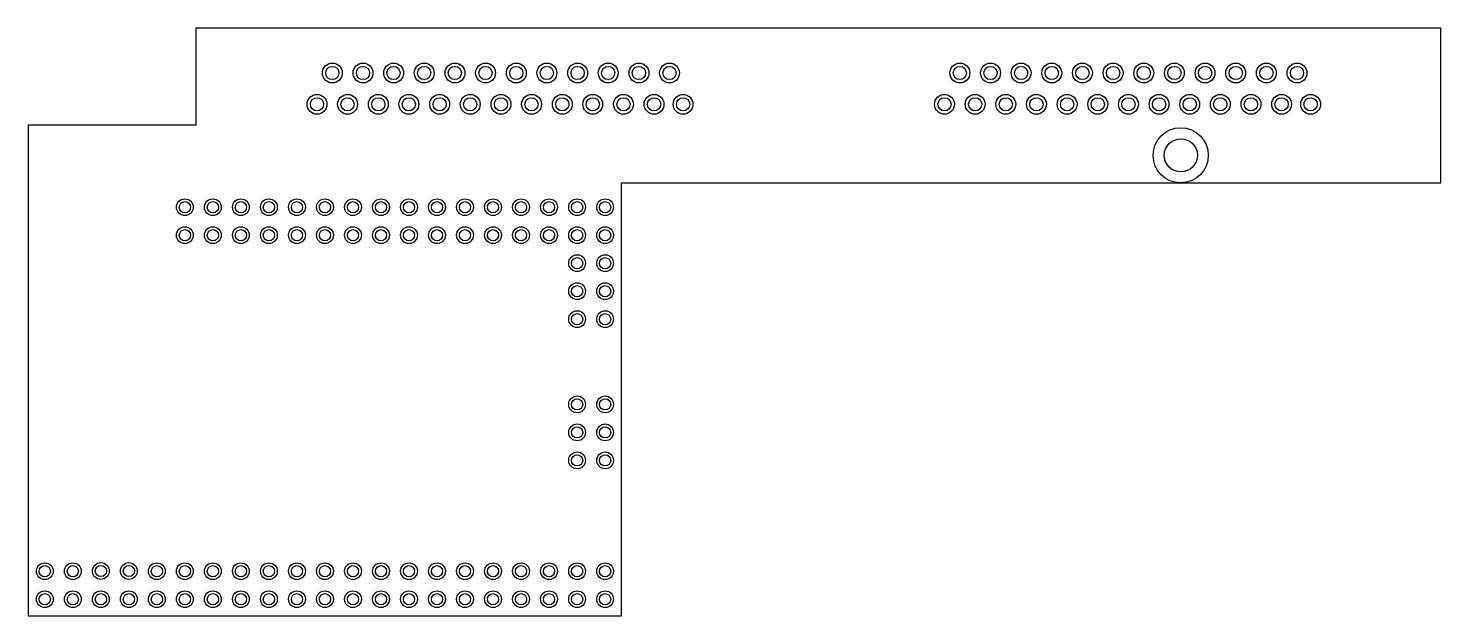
# Model space of a CAD drawing. Header units: millimetres. Extents: x 8 to 136, y 9 to 63.
import ezdxf

# ---------------------------------------------------------------- set-up
doc = ezdxf.new("R2010")
doc.units = ezdxf.units.MM

msp = doc.modelspace()

# ---------------------------------------------------------------- linework, layer by layer
msp.add_lwpolyline([(7.9, 53.72), (7.9, 9.19), (61.7, 9.19), (61.7, 48.46), (135.97, 48.46), (135.97, 62.5), (23.08, 62.5), (23.08, 53.72), (7.9, 53.72)], close=True)
for centre, radius in [((35.47, 58.44), 0.9), ((35.47, 58.44), 0.6), ((38.25, 58.44), 0.9), ((38.25, 58.44), 0.6), ((41.03, 58.44), 0.9), ((41.02, 58.44), 0.6), ((43.8, 58.44), 0.9), ((43.8, 58.44), 0.6), ((46.59, 58.44), 0.9), ((46.58, 58.44), 0.6), ((49.36, 58.44), 0.9), ((49.36, 58.44), 0.6), ((52.15, 58.44), 0.9), ((52.15, 58.44), 0.6), ((54.92, 58.44), 0.9), ((54.92, 58.44), 0.6), ((57.71, 58.44), 0.9), ((57.71, 58.44), 0.6), ((60.48, 58.44), 0.9), ((60.48, 58.44), 0.6), ((63.27, 58.44), 0.9), ((63.27, 58.44), 0.6), ((66.04, 58.44), 0.9), ((66.04, 58.44), 0.6), ((92.37, 58.44), 0.9), ((92.37, 58.44), 0.6), ((95.15, 58.44), 0.9), ((95.15, 58.44), 0.6), ((97.92, 58.44), 0.9), ((97.92, 58.44), 0.6), ((100.7, 58.44), 0.9), ((100.7, 58.44), 0.6), ((103.48, 58.44), 0.9), ((103.48, 58.44), 0.6), ((106.26, 58.44), 0.9), ((106.26, 58.44), 0.6), ((109.04, 58.44), 0.9), ((109.04, 58.44), 0.6), ((111.82, 58.44), 0.9), ((111.82, 58.44), 0.6), ((114.6, 58.44), 0.9), ((114.6, 58.44), 0.6), ((117.38, 58.44), 0.9), ((117.38, 58.44), 0.6), ((120.16, 58.44), 0.9), ((120.16, 58.44), 0.6), ((122.94, 58.44), 0.9), ((122.94, 58.44), 0.6), ((34.08, 55.6), 0.9), ((36.85, 55.6), 0.9), ((39.64, 55.6), 0.9), ((42.41, 55.6), 0.9), ((45.2, 55.6), 0.9), ((47.97, 55.6), 0.9), ((50.76, 55.6), 0.9), ((53.53, 55.6), 0.9), ((56.32, 55.6), 0.9), ((59.08, 55.6), 0.9), ((61.87, 55.6), 0.9), ((64.64, 55.6), 0.9), ((67.27, 55.6), 0.9), ((90.97, 55.6), 0.9), ((93.75, 55.6), 0.9), ((96.53, 55.6), 0.9), ((99.31, 55.6), 0.9), ((102.09, 55.6), 0.9), ((104.87, 55.6), 0.9), ((107.65, 55.6), 0.9), ((110.43, 55.6), 0.9), ((113.21, 55.6), 0.9), ((115.98, 55.6), 0.9), ((118.76, 55.6), 0.9), ((121.54, 55.6), 0.9), ((124.17, 55.6), 0.9), ((34.08, 55.6), 0.6), ((36.85, 55.6), 0.6), ((39.64, 55.6), 0.6), ((42.41, 55.6), 0.6), ((45.2, 55.6), 0.6), ((47.97, 55.6), 0.6), ((50.76, 55.6), 0.6), ((53.53, 55.6), 0.6), ((56.32, 55.6), 0.6), ((59.08, 55.6), 0.6), ((61.87, 55.6), 0.6), ((64.64, 55.6), 0.6), ((67.27, 55.6), 0.6), ((90.97, 55.6), 0.6), ((93.75, 55.6), 0.6), ((96.53, 55.6), 0.6), ((99.31, 55.6), 0.6), ((102.09, 55.6), 0.6), ((104.87, 55.6), 0.6), ((107.65, 55.6), 0.6), ((110.43, 55.6), 0.6), ((113.21, 55.6), 0.6), ((115.98, 55.6), 0.6), ((118.76, 55.6), 0.6), ((121.54, 55.6), 0.6), ((124.17, 55.6), 0.6), ((112.39, 50.97), 2.5), ((112.4, 50.97), 1.5), ((22.1, 46.26), 0.762), ((22.1, 46.26), 0.508), ((24.64, 46.26), 0.762), ((24.64, 46.26), 0.508), ((27.18, 46.26), 0.762), ((27.18, 46.26), 0.508), ((29.72, 46.26), 0.762), ((29.72, 46.26), 0.508), ((32.26, 46.26), 0.762), ((32.26, 46.26), 0.508), ((34.8, 46.26), 0.762), ((34.8, 46.26), 0.508), ((37.34, 46.26), 0.762), ((37.34, 46.26), 0.508), ((39.88, 46.26), 0.762), ((39.88, 46.26), 0.508), ((42.42, 46.26), 0.762), ((42.42, 46.26), 0.508), ((44.96, 46.26), 0.762), ((44.96, 46.26), 0.508), ((47.5, 46.26), 0.762), ((47.5, 46.26), 0.508), ((50.04, 46.26), 0.762), ((50.04, 46.26), 0.508), ((52.58, 46.26), 0.762), ((52.58, 46.26), 0.508), ((55.12, 46.26), 0.762), ((55.12, 46.26), 0.508), ((57.66, 46.26), 0.762), ((57.66, 46.26), 0.508), ((60.2, 46.26), 0.762), ((60.2, 46.26), 0.508), ((22.1, 43.72), 0.762), ((22.1, 43.72), 0.508), ((24.64, 43.72), 0.762), ((24.64, 43.72), 0.508), ((27.18, 43.72), 0.762), ((27.18, 43.72), 0.508), ((29.72, 43.72), 0.762), ((29.72, 43.72), 0.508), ((32.26, 43.72), 0.762), ((32.26, 43.72), 0.508), ((34.8, 43.72), 0.762), ((34.8, 43.72), 0.508), ((37.34, 43.72), 0.762), ((37.34, 43.72), 0.508), ((39.88, 43.72), 0.762), ((39.88, 43.72), 0.508), ((42.42, 43.72), 0.762), ((42.42, 43.72), 0.508), ((44.96, 43.72), 0.762), ((44.96, 43.72), 0.508), ((47.5, 43.72), 0.762), ((47.5, 43.72), 0.508), ((50.04, 43.72), 0.762), ((50.04, 43.72), 0.508), ((52.58, 43.72), 0.762), ((52.58, 43.72), 0.508), ((55.12, 43.72), 0.762), ((55.12, 43.72), 0.508), ((57.66, 43.72), 0.762), ((57.66, 43.72), 0.508), ((60.2, 43.72), 0.762), ((60.2, 43.72), 0.508), ((57.66, 41.18), 0.762), ((57.66, 41.18), 0.508), ((60.2, 41.18), 0.762), ((60.2, 41.18), 0.508), ((57.66, 38.64), 0.762), ((57.66, 38.64), 0.508), ((60.2, 38.64), 0.762), ((60.2, 38.64), 0.508), ((57.66, 36.1), 0.762), ((57.66, 36.1), 0.508), ((60.2, 36.1), 0.762), ((60.2, 36.1), 0.508), ((57.66, 28.37), 0.762), ((57.66, 28.37), 0.508), ((60.2, 28.37), 0.762), ((60.2, 28.37), 0.508), ((57.66, 25.83), 0.762), ((57.66, 25.83), 0.508), ((60.2, 25.83), 0.762), ((60.2, 25.83), 0.508), ((57.66, 23.29), 0.762), ((57.66, 23.29), 0.508), ((60.2, 23.29), 0.762), ((60.2, 23.29), 0.508), ((9.4, 13.23), 0.762), ((9.4, 13.23), 0.508), ((11.94, 13.23), 0.762), ((11.94, 13.23), 0.508), ((14.48, 13.25), 0.762), ((14.48, 13.25), 0.508), ((17.02, 13.25), 0.762), ((17.02, 13.25), 0.508), ((19.56, 13.23), 0.762), ((19.56, 13.23), 0.508), ((22.1, 13.23), 0.762), ((22.1, 13.23), 0.508), ((24.64, 13.23), 0.762), ((24.64, 13.23), 0.508), ((27.18, 13.23), 0.762), ((27.18, 13.23), 0.508), ((29.72, 13.23), 0.762), ((29.72, 13.23), 0.508), ((32.26, 13.23), 0.762), ((32.26, 13.23), 0.508), ((34.8, 13.23), 0.762), ((34.8, 13.23), 0.508), ((37.34, 13.23), 0.762), ((37.34, 13.23), 0.508), ((39.88, 13.23), 0.762), ((39.88, 13.23), 0.508), ((42.42, 13.23), 0.762), ((42.42, 13.23), 0.508), ((44.96, 13.23), 0.762), ((44.96, 13.23), 0.508), ((47.5, 13.23), 0.762), ((47.5, 13.23), 0.508), ((50.04, 13.23), 0.762), ((50.04, 13.23), 0.508), ((52.58, 13.23), 0.762), ((52.58, 13.23), 0.508), ((55.12, 13.23), 0.762), ((55.12, 13.23), 0.508), ((57.66, 13.23), 0.762), ((57.66, 13.23), 0.508), ((60.2, 13.23), 0.762), ((60.2, 13.23), 0.508), ((9.4, 10.69), 0.762), ((9.4, 10.69), 0.508), ((11.94, 10.69), 0.762), ((11.94, 10.69), 0.508), ((14.48, 10.69), 0.762), ((14.48, 10.69), 0.508), ((17.02, 10.69), 0.762), ((17.02, 10.69), 0.508), ((19.56, 10.69), 0.762), ((19.56, 10.69), 0.508), ((22.1, 10.69), 0.762), ((22.1, 10.69), 0.508), ((24.64, 10.69), 0.762), ((24.64, 10.69), 0.508), ((27.18, 10.69), 0.762), ((27.18, 10.69), 0.508), ((29.72, 10.69), 0.762), ((29.72, 10.69), 0.508), ((32.26, 10.69), 0.762), ((32.26, 10.69), 0.508), ((34.8, 10.69), 0.762), ((34.8, 10.69), 0.508), ((37.34, 10.69), 0.762), ((37.34, 10.69), 0.508), ((39.88, 10.69), 0.762), ((39.88, 10.69), 0.508), ((42.42, 10.69), 0.762), ((42.42, 10.69), 0.508), ((44.96, 10.69), 0.762), ((44.96, 10.69), 0.508), ((47.5, 10.69), 0.762), ((47.5, 10.69), 0.508), ((50.04, 10.69), 0.762), ((50.04, 10.69), 0.508), ((52.58, 10.69), 0.762), ((52.58, 10.69), 0.508), ((55.12, 10.69), 0.762), ((55.12, 10.69), 0.508), ((57.66, 10.69), 0.762), ((57.66, 10.69), 0.508), ((60.2, 10.69), 0.762), ((60.2, 10.69), 0.508)]:
    msp.add_circle(centre, radius)

doc.saveas('drawing.dxf')
